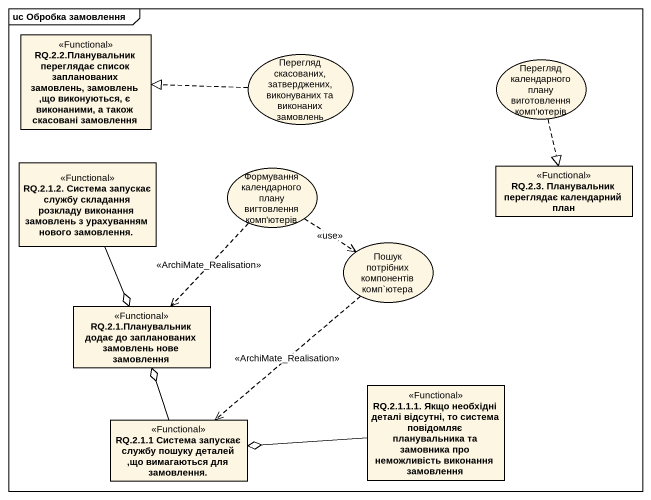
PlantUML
@startuml
mainframe uc Обробка замовлення
allowmixing
hide circle
hide empty members
class "RQ.2.2.Планувальник переглядає список запланованих замовлень, замовлень ,що виконуються, є виконаними, а також скасовані замовлення" as RQ_2_2_Планувальник <<Functional>>
usecase "Перегляд скасованих, затверджених, виконуваних та виконаних замовлень" as Перегляд_скасованих
usecase "Перегляд календарного плану виготовлення комп'ютерів" as Перегляд_календарного_плану
class "RQ.2.1.2. Система запускає службу складання розкладу виконання замовлень з урахуванням нового замовлення." as RQ_2_1_2_Система_запускає <<Functional>>
usecase "Формування календарного плану вигтовлення комп'ютерів" as Формування_календарного
class "RQ.2.3. Планувальник переглядає календарний план" as RQ_2_3_Планувальник <<Functional>>
usecase "Пошук потрібних компонентів комп`ютера" as Пошук_потрібних_компонентів
class "RQ.2.1.Планувальник додає до запланованих замовлень нове замовлення" as RQ_2_1_Планувальник_додає <<Functional>>
class "RQ.2.1.1.1. Якщо необхідні деталі відсутні, то система повідомляє планувальника та замовника про неможливість виконання замовлення" as RQ_2_1_1_1_Якщо_необхідні <<Functional>>
class "RQ.2.1.1 Система запускає службу пошуку деталей ,що вимагаються для замовлення." as RQ_2_1_1_Система_запускає <<Functional>>
Перегляд_скасованих .left.|> RQ_2_2_Планувальник
Перегляд_календарного_плану ..|> RQ_2_3_Планувальник
RQ_2_1_2_Система_запускає --o RQ_2_1_Планувальник_додає
Формування_календарного ..> Пошук_потрібних_компонентів : <<use>>
Формування_календарного ..> RQ_2_1_Планувальник_додає : <<ArchiMate_Realisation>>
Пошук_потрібних_компонентів ..> RQ_2_1_1_Система_запускає : <<ArchiMate_Realisation>>
RQ_2_1_1_1_Якщо_необхідні -left-o RQ_2_1_1_Система_запускає
RQ_2_1_1_Система_запускає -up-o RQ_2_1_Планувальник_додає
@enduml
